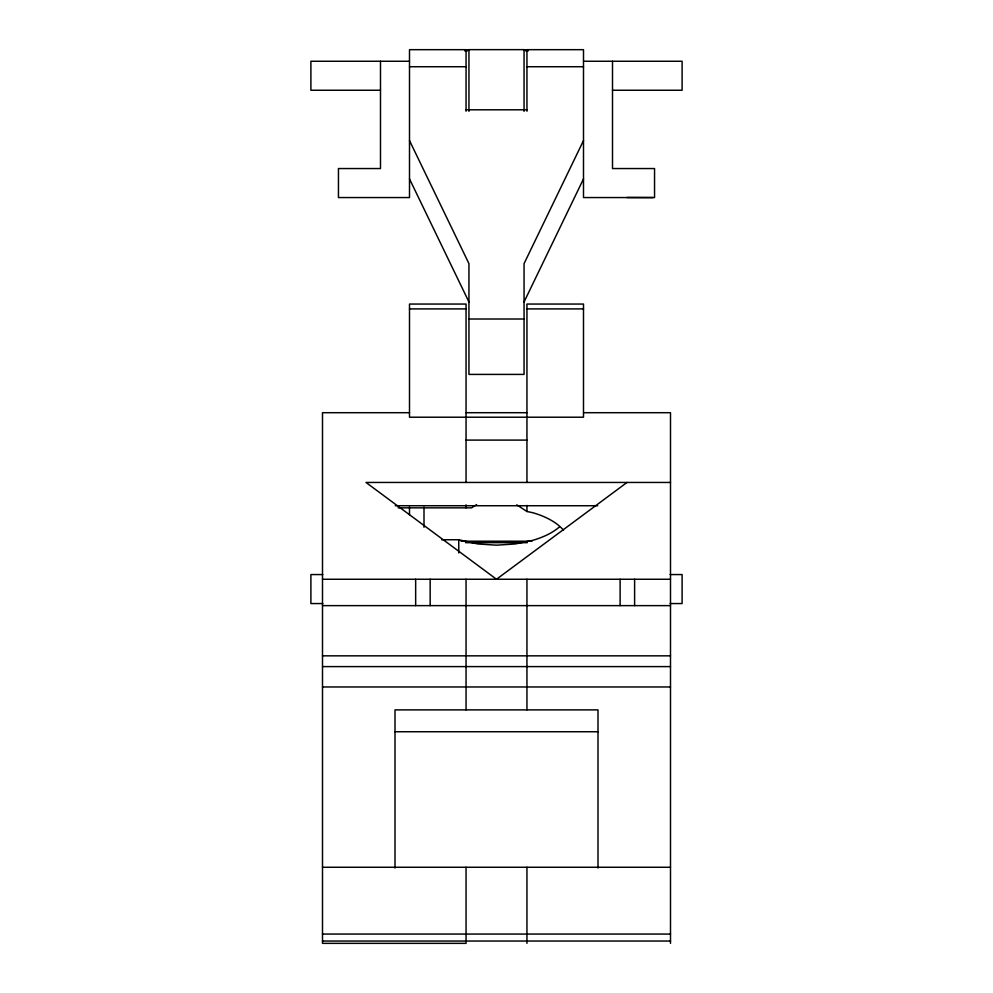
<?xml version="1.0" encoding="UTF-8"?>
<svg xmlns="http://www.w3.org/2000/svg" width="993" height="993" viewBox="0 0 993 993"><rect width="100%" height="100%" fill="white"/><g stroke="black" fill="none" stroke-linecap="round" stroke-linejoin="round"><path stroke-width="1.49" d="M583.499 140.572L524.056 263.629L524.056 374.411L468.944 374.411L468.944 263.629L409.501 140.572M524.056 301.971L583.499 178.914M627.005 482.449L496.5 579.254L365.995 482.449L670.498 482.449M466.387 51.351L468.944 49.65L524.056 49.65L528.4 50.804M476.603 504.581L471.625 507.845L398.131 507.845M464.6 50.804L468.944 49.65L468.944 111.353M409.501 61.256L310.896 61.256L310.896 90.251L380.493 90.251M583.499 61.256L682.104 61.256L682.104 90.251L612.507 90.251M409.501 66.73L466.052 66.73M526.948 66.73L583.499 66.73M466.052 109.801L526.948 109.801M409.501 308.91L466.052 308.91M526.948 308.91L583.499 308.91M468.944 319.014L524.056 319.014M409.501 412.703L322.502 412.703L322.502 943.35L466.052 943.35L466.052 867.261M466.052 412.703L526.948 412.703M583.499 412.703L670.498 412.703L670.498 943.35M466.052 440.098L526.948 440.098M395.239 505.735L597.761 505.735M441.711 539.745L458.741 539.745L477.732 543.953L496.5 545.182L515.268 543.953L532.745 540.329A72.501 36.244 0 0 0 559.282 527.06M461.025 541.21L531.975 541.21M465.518 542.662L527.295 542.662M322.837 574.562L310.896 574.562L310.896 603.558L322.837 603.558M670.163 574.562L682.104 574.562L682.104 603.558L670.163 603.558M322.502 579.254L670.498 579.254M322.502 605.631L670.498 605.631M322.502 655.839L670.498 655.839M322.502 666.601L670.498 666.601M322.502 686.97L670.498 686.97M395.003 731.742L597.997 731.742M322.502 867.261L670.498 867.261M322.502 934.065L670.498 934.065M322.502 941.041L670.498 941.041M627.005 197.495L652.935 197.557M516.794 504.841L526.948 511.494L532.745 512.698A72.501 36.244 0 0 1 563.478 530.225M526.613 51.351L524.056 49.65L524.056 111.353M409.501 178.914L468.944 301.971M458.741 539.745L458.778 552.94M634.614 579.254L634.614 605.631M620.116 579.254L620.116 605.631M612.507 61.256L612.507 168.549L654.548 168.549L654.548 197.557L583.499 197.557L583.499 49.675L526.948 49.675L526.948 111.228M597.997 868.056L597.997 709.883L395.003 709.883L395.003 868.056M526.948 482.449L526.948 304.057L583.499 304.057L583.499 417.209L409.501 417.209L409.501 304.057L466.052 304.057L466.052 482.449M526.948 505.4L526.948 511.494M526.948 579.254L526.948 709.883M526.948 867.261L526.948 943.35M466.052 111.228L466.052 49.675L409.501 49.675L409.501 197.557L338.452 197.557L338.452 168.549L380.493 168.549L380.493 61.256M466.052 504.841L466.052 507.845M466.052 579.254L466.052 709.883M430.168 579.254L430.168 605.631M423.999 507.1L423.999 527.258M415.657 579.254L415.657 605.631M409.501 506.989L409.501 514.647"/></g></svg>
